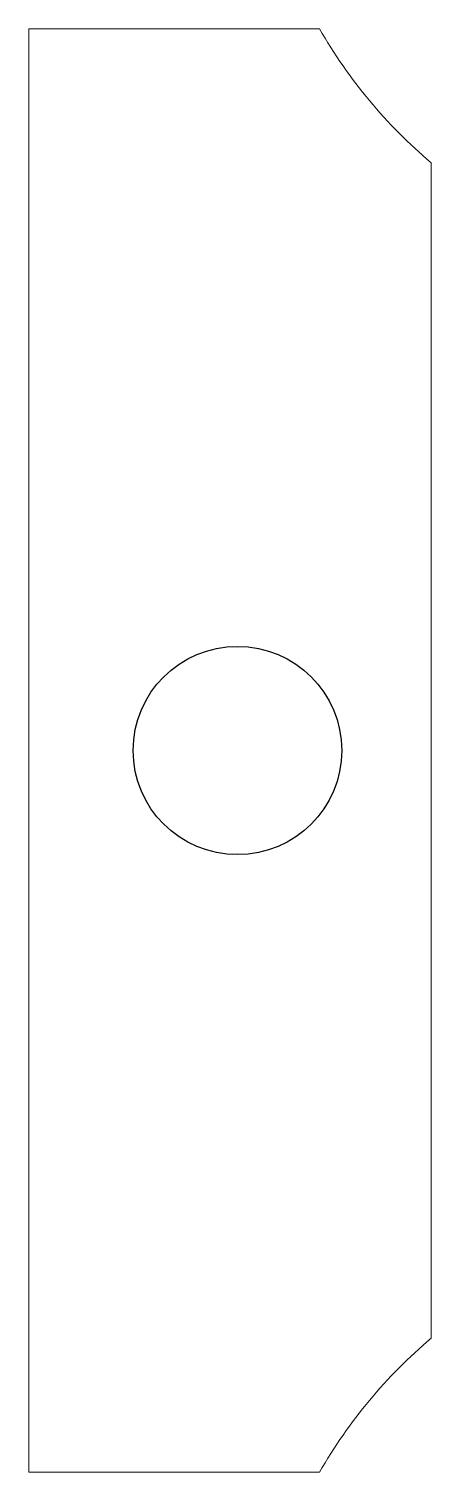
# Model space of a CAD drawing. Header units: millimetres. Extents: x -49 to -22, y -48.5 to 48.5.
import ezdxf

# ---------------------------------------------------------------- set-up
doc = ezdxf.new("R2010")
doc.units = ezdxf.units.MM

msp = doc.modelspace()

# ---------------------------------------------------------------- linework, layer by layer
at = {"color": 7, "linetype": 'Continuous', "lineweight": 15}
for p, q in [((-49, 48.5), (-49, -48.5)), ((-29.488, 48.5), (-49, 48.5)), ((-22, -39.502), (-22, 39.502)), ((-49, -48.5), (-29.488, -48.5))]:
    msp.add_line(p, q, dxfattribs=at)
msp.add_circle((-35, 0), 7)
for centre, start, end in [((0, 65.425), 209.85374, 229.67978), ((0, -65.425), 130.32022, 150.14626)]:
    msp.add_arc(centre, 34, start, end, dxfattribs=at)

doc.saveas('drawing.dxf')
